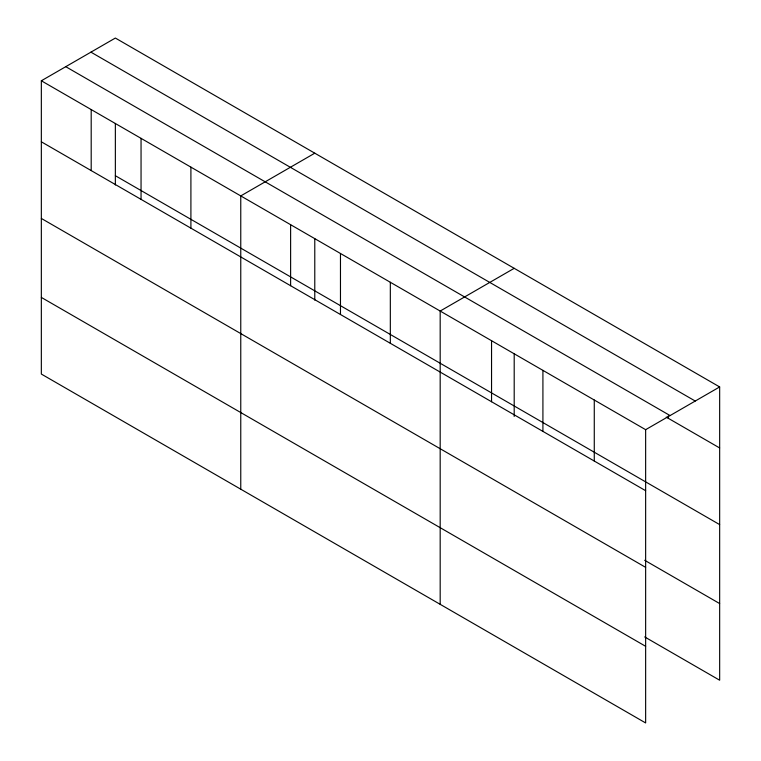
<?xml version="1.0" encoding="UTF-8"?>
<svg xmlns="http://www.w3.org/2000/svg" width="761" height="761" viewBox="0 0 761 761"><rect width="100%" height="100%" fill="white"/><g stroke="black" fill="none" stroke-linecap="round" stroke-linejoin="round"><path stroke-width="1.14" d="M115.358 123.453L115.358 184.999M41.341 80.78L645.642 429.68L645.642 722.95L41.341 374.06L41.341 80.78L115.358 38.05L719.659 386.94L719.659 680.22L644.672 636.919M314.778 153.189L240.761 195.919L240.761 489.19M514.198 268.319L440.181 311.049L440.181 604.329M645.642 429.68L719.659 386.94M90.93 52.148L695.24 401.047M65.76 66.683L670.07 415.573M666.246 417.123L719.659 447.963M115.358 175.715L719.659 524.605M41.341 141.803L645.642 490.702M644.672 560.277L719.659 603.568M41.341 218.445L645.642 567.345M41.341 297.418L645.642 646.308M668.301 415.963L668.301 418.312M594.274 400.02L594.274 461.042M542.916 370.369L542.916 431.382M514.198 353.722L514.198 416.438M491.549 340.709L491.549 401.732M390.326 282.274L390.326 343.287M340.471 253.489L340.471 314.502M314.778 238.593L314.778 300.138M290.616 224.704L290.616 285.727M190.906 167.135L190.906 228.157M141.051 138.35L141.051 199.372M91.196 109.565L91.196 170.588"/></g></svg>
